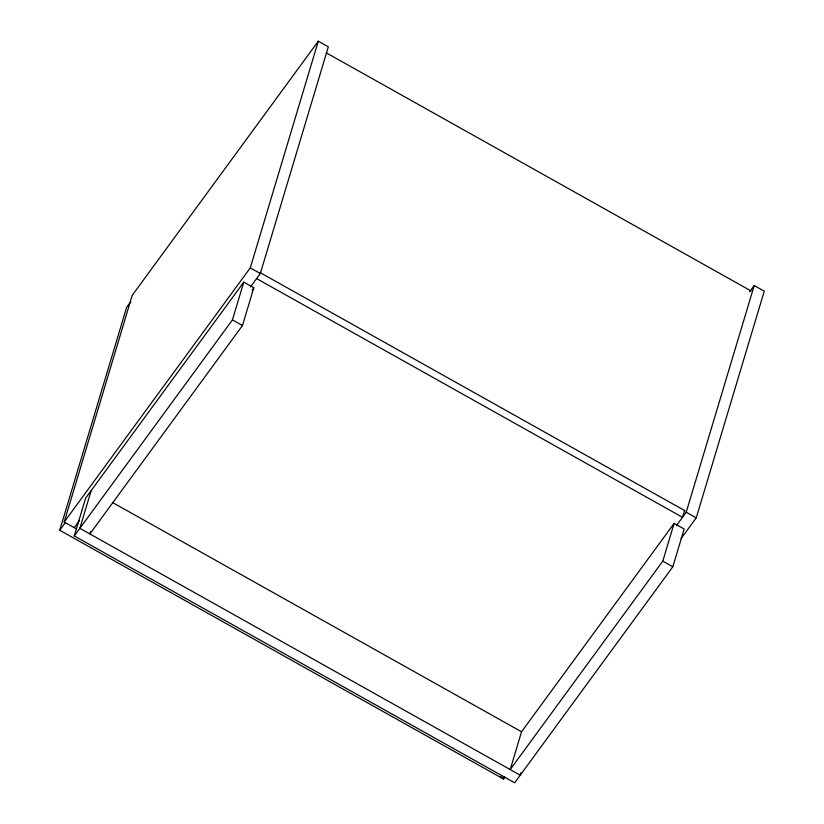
<?xml version="1.0" encoding="UTF-8"?>
<svg xmlns="http://www.w3.org/2000/svg" width="824" height="824" viewBox="0 0 824 824"><rect width="100%" height="100%" fill="white"/><g stroke="black" fill="none" stroke-linecap="round" stroke-linejoin="round"><path stroke-width="1.24" d="M504.875 777.094L503.474 778.999L59.74 530.275L126.618 307.383L130.8 301.666M76.529 528.936L64.21 522.025L132.211 295.353L318.291 41.2L328.323 46.824L260.322 273.496L250.517 286.886M674.125 523.364L662.795 561.144L510.211 769.554L521.541 731.774L674.125 523.364L684.167 528.987L672.827 566.768L514.66 782.8L74.273 535.95L85.603 498.17L243.77 282.138L253.802 287.761L242.472 325.542L89.888 533.952L90.619 531.511M91.186 490.548L79.856 528.328L520.243 775.178L520.974 772.737M74.273 535.95L232.44 319.918L243.77 282.138M64.21 522.025L250.29 267.872L318.291 41.2M504.216 776.538L503.474 778.999L500.58 776.455M684.538 510.499L682.499 517.307L256.604 278.584M676.35 525.702L686.217 512.219L754.228 285.547L764.26 291.171L696.249 517.843L681.067 538.587M59.74 530.275L65.323 522.653M74.242 527.648L79.557 520.387M252.288 289.842L253.802 287.761M749.665 291.768L754.228 285.547M326.304 52.86L751.045 290.934M259.756 272.404L685.074 510.808M250.29 267.872L260.322 273.496M686.217 512.219L696.249 517.843M232.44 319.918L242.472 325.542M662.795 561.144L672.827 566.768M112.476 502.486L521.489 731.743"/></g></svg>
